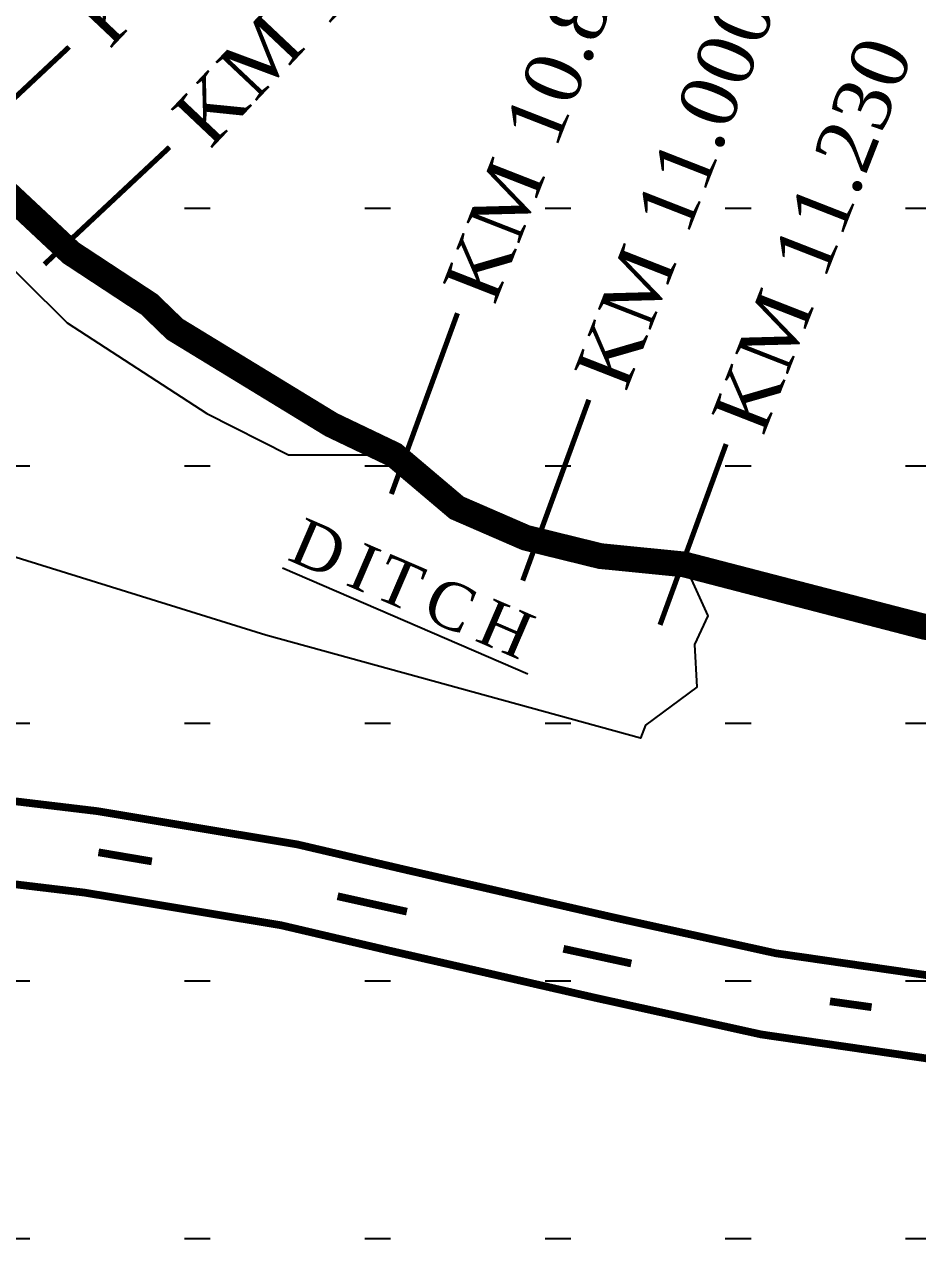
# Model space of a CAD drawing. Header units: inches. Extents: x -8940 to 26362, y -28010 to 990.
# Drawn here: x 4359.57 to 4373.17, y -7379.28 to -7360.44 of the extents above; entities that cross this region are included whole.
import ezdxf

# ---------------------------------------------------------------- set-up
doc = ezdxf.new("R2010")
doc.units = ezdxf.units.IN
doc.header["$MEASUREMENT"] = 0
doc.layers.add('Text', color=7, linetype='Continuous')
doc.styles.add('Text', font='times.ttf', dxfattribs={"height": 240})

msp = doc.modelspace()

# ---------------------------------------------------------------- hatches: boundary and pattern name
at = {"layer": 'Text', "lineweight": 25}
h = msp.add_hatch(dxfattribs=at)
h.set_pattern_fill('ACAD_ISO07W100', color=0, scale=0.784833, style=0)
h.set_pattern_definition([(0, (-582.442, -27753.198), (0, 3.9241642), [0.3924164, -2.35449854])])
h.paths.add_polyline_path([(4453.012436, -7368.509246), (4432.544063, -7360.765981), (4417.35118, -7356.454306), (4399.865945, -7352.632595), (4389.807755, -7348.417064), (4382.319111, -7347.246699), (4375.943644, -7343.680138), (4368.217405, -7333.076598), (4361.929936, -7322.334389), (4357.719224, -7314.672477), (4356.412451, -7309.03143), (4355.412858, -7306.651874), (4313.200953, -7306.651874), (4313.200953, -7400.608297), (4453.122434, -7400.608297)])
h.paths.add_polyline_path([(4387.774257, -7337.654416), (4394.795484, -7337.654416), (4394.795484, -7334.638043), (4387.774257, -7334.638043)], flags=25)

# ---------------------------------------------------------------- linework, layer by layer
at = {"layer": 'Text', "const_width": 0.117725}
for points in [[(4323.293321, -7348.313524), (4325.766069, -7351.299525), (4328.172819, -7353.917592), (4332.515528, -7358.691496), (4335.186273, -7361.096937), (4339.924974, -7365.288433), (4343.585698, -7368.187535), (4346.630434, -7370.522717), (4348.561994, -7372.009246), (4348.957985, -7372.107239), (4352.253517, -7372.155311), (4358.215392, -7372.129426), (4360.670541, -7372.423404), (4363.728477, -7372.931856), (4365.426842, -7373.329373), (4368.533177, -7374.041206), (4371.019125, -7374.590335), (4373.914265, -7375.010039)], [(4322.340502, -7349.131757), (4324.819626, -7352.125458), (4327.246134, -7354.765017), (4331.628697, -7359.582732), (4334.350081, -7362.033783), (4339.118591, -7366.251644), (4342.813743, -7369.178012), (4345.865396, -7371.518499), (4348.004775, -7373.164966), (4348.795907, -7373.360741), (4352.247084, -7373.411083), (4358.143196, -7373.385484), (4360.492818, -7373.666826), (4363.482142, -7374.16387), (4365.143506, -7374.552727), (4368.257502, -7375.266315), (4370.793315, -7375.826458), (4373.75519, -7376.255837)], [(4361.511945, -7373.190704), (4360.697962, -7373.052036)], [(4365.397064, -7373.956156), (4364.341086, -7373.721344)], [(4368.815793, -7374.745644), (4367.781814, -7374.521925)], [(4372.476516, -7375.411254), (4371.842929, -7375.322506)]]:
    msp.add_lwpolyline(points, dxfattribs=at)
at = {"layer": 'Text'}
msp.add_lwpolyline([(4353.726252, -7360.351549), (4355.324653, -7360.520075), (4356.921819, -7361.716325), (4360.22175, -7364.987059), (4362.346906, -7366.366351), (4363.59208, -7366.998681), (4365.202447, -7366.994983), (4366.157227, -7367.80296), (4368.343981, -7368.538829), (4369.624354, -7368.666404), (4369.982624, -7369.448754), (4369.778568, -7369.888261), (4369.813885, -7370.535748), (4369.032976, -7371.1126), (4368.955568, -7371.314054), (4363.248887, -7369.746172), (4358.457387, -7368.255945), (4356.191435, -7366.408876), (4355.813042, -7365.183044), (4355.038659, -7364.031169), (4353.53389, -7362.779452), (4352.055521, -7361.87718), (4351.276737, -7361.302167), (4349.600372, -7359.347862)], dxfattribs=at)
at = {"layer": 'Text', "color": 1, "const_width": 0.392416}
msp.add_lwpolyline([(4356.345431, -7360.15399), (4357.898599, -7361.512944), (4358.650983, -7362.394877), (4360.278949, -7363.920234), (4361.471324, -7364.704175), (4361.862916, -7365.083203), (4364.247666, -7366.538301), (4365.202447, -7366.994983), (4366.157227, -7367.80296), (4367.208805, -7368.259642), (4368.343981, -7368.538829), (4369.624354, -7368.666404), (4371.419517, -7369.132331), (4373.293223, -7369.618644), (4374.081461, -7369.709193)], dxfattribs=at)
at = {"layer": 'Text', "color": 0, "lineweight": 25, "const_width": 0.078483}
for points in [[(4358.343734, -7362.567532), (4360.250486, -7360.782469)], [(4359.874158, -7364.094032), (4361.78091, -7362.308969)], [(4365.160724, -7367.593247), (4366.167682, -7364.838904)], [(4367.162047, -7368.911766), (4368.169006, -7366.157424)], [(4369.253627, -7369.586723), (4370.260586, -7366.83238)]]:
    msp.add_lwpolyline(points, dxfattribs=at)

# ---------------------------------------------------------------- texts
at = {"layer": 'Text', "attachment_point": 1, "style": 'Text'}
for s, insert, char_height, rotation in [('{\\T1.05;KM 10.300}', (4360.24382, -7360.231358), 0.86331613, 46.6524391), ('{\\T1.05;KM 10.500}', (4361.774244, -7361.757858), 0.86331613, 46.6524391), ('{\\T1.05;KM 10.830}', (4365.931113, -7364.415244), 0.86331613, 68.6325578), ('{\\T1.05;KM 11.000}', (4367.932437, -7365.733763), 0.86331613, 68.6325578), ('{\\T1.05;KM 11.230}', (4370.024016, -7366.408719), 0.86331613, 68.6325578), ('{\\fTimes New Roman|b0|i0|c0|p18;\\T1.25;\\LDITCH}', (4363.83567, -7367.939852), 0.70634956, 336.6717127)]:
    msp.add_mtext(s, dxfattribs=dict(at, insert=insert, char_height=char_height, rotation=rotation))

doc.saveas('drawing.dxf')
